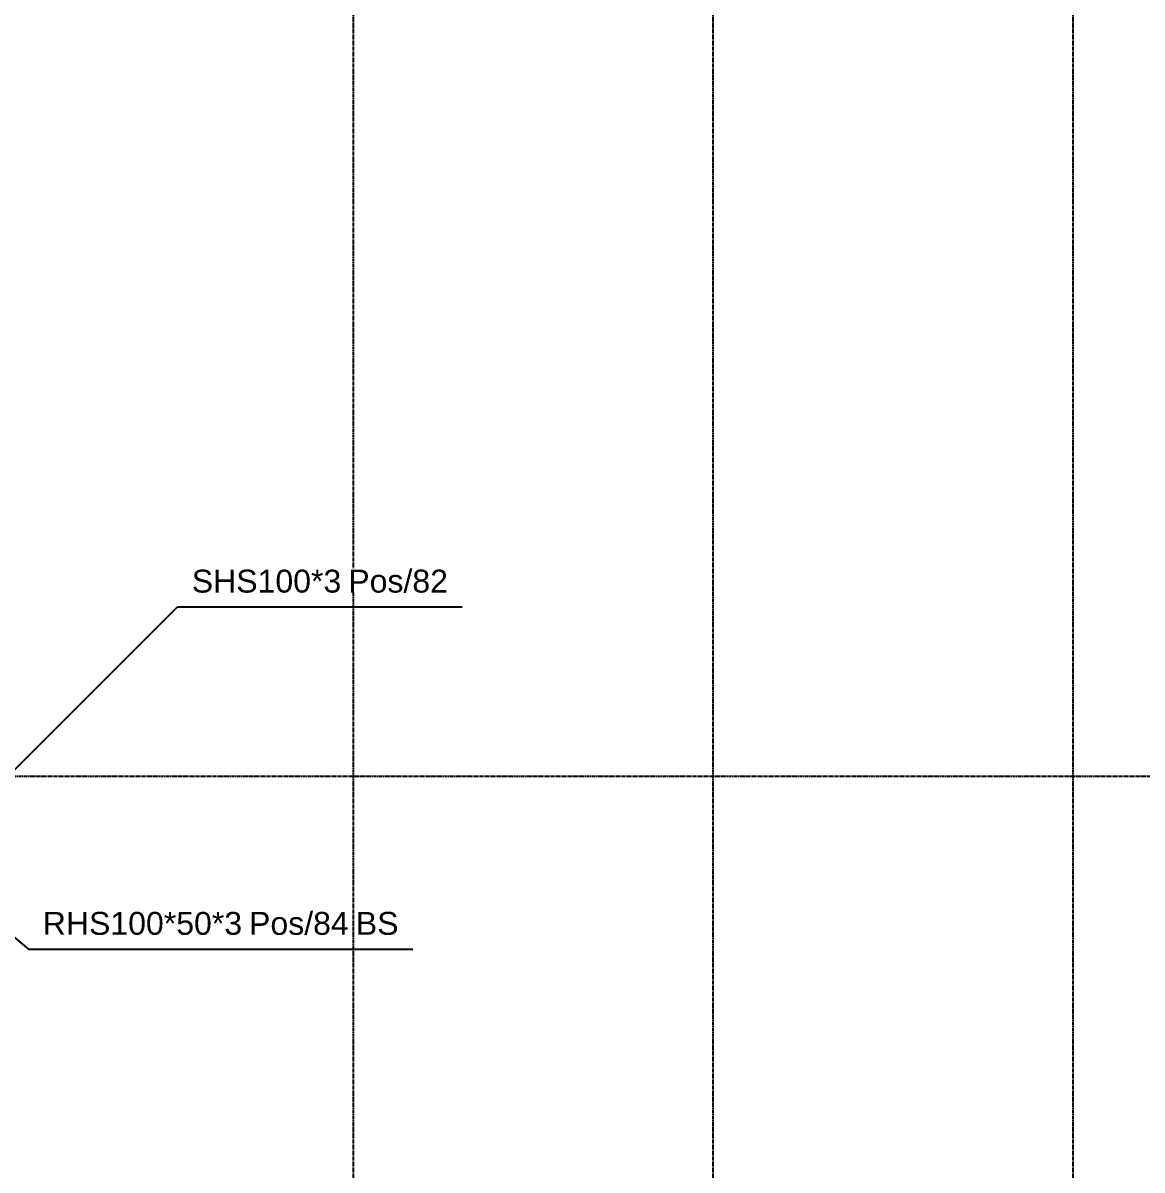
# Model space of a CAD drawing. Header units: millimetres. Extents: x -57554 to 16546, y 2142 to 98430.
# Drawn here: x -44858 to -42526, y 21904 to 24295 of the extents above; entities that cross this region are included whole.
import ezdxf

# ---------------------------------------------------------------- set-up
doc = ezdxf.new("R2010")
doc.units = ezdxf.units.MM
doc.linetypes.add('DXK_LINE_DOT3', pattern=[5.9187, 2.979, -0.9799, 0.9799, -0.9799])
doc.layers.add('S-Z2-A_TEXTUAL_ANNOTATION', color=7, linetype='Continuous')
doc.styles.add('Arial', font='ARIAL.TTF', dxfattribs={"height": 0.2})

msp = doc.modelspace()

# ---------------------------------------------------------------- linework, layer by layer
at = {"color": 1, "linetype": 'DXK_LINE_DOT3'}
for p, q in [((-44169.5, 20224.6), (-44169.5, 32724.6)), ((-43419.5, 20224.6), (-43419.5, 32724.6)), ((-42669.5, 20224.6), (-42669.5, 32724.6)), ((-52169.5, 22724.6), (-39169.5, 22724.6))]:
    msp.add_line(p, q, dxfattribs=at)
at = {"layer": 'S-Z2-A_TEXTUAL_ANNOTATION'}
for p, q in [((-44889.8, 22724.1), (-44536.3, 23077.6)), ((-44536.3, 23077.6), (-43942.6, 23077.6)), ((-45279.8, 22724.1), (-44846.8, 22364.1)), ((-44846.8, 22364.1), (-44045.5, 22364.1))]:
    msp.add_line(p, q, dxfattribs=at)

# ---------------------------------------------------------------- wipeouts: each hides what was drawn before it
for points in [[(-44195.1, 23107.6), (-44195.1, 23157.6), (-44506.3, 23157.6), (-44506.3, 23107.6)], [(-44401.9, 22394.1), (-44401.9, 22444.1), (-44816.8, 22444.1), (-44816.8, 22394.1)]]:
    msp.add_wipeout(points).dxf.layer = 'S-Z2-A_TEXTUAL_ANNOTATION'

# ---------------------------------------------------------------- next in the draw order: texts
at = {"layer": 'S-Z2-A_TEXTUAL_ANNOTATION', "style": 'Arial'}
for s, height, p in [('SHS100*3', 47.75, (-44506.3, 23107.6)), ('RHS100*50*3', 47.754, (-44816.8, 22394.1))]:
    msp.add_text(s, height=height, dxfattribs=at).set_placement(p)

# ---------------------------------------------------------------- next in the draw order: wipeouts: each hides what was drawn before it
for points in [[(-43972.6, 23107.6), (-43972.6, 23157.6), (-44180.1, 23157.6), (-44180.1, 23107.6)], [(-44179.4, 22394.1), (-44179.4, 22444.1), (-44386.9, 22444.1), (-44386.9, 22394.1)], [(-44075.5, 22394.1), (-44075.5, 22444.1), (-44164.4, 22444.1), (-44164.4, 22394.1)]]:
    msp.add_wipeout(points).dxf.layer = 'S-Z2-A_TEXTUAL_ANNOTATION'

# ---------------------------------------------------------------- next in the draw order: texts
for s, p in [('Pos/82', (-44180.1, 23107.6)), ('Pos/84', (-44386.9, 22394.1)), ('BS', (-44164.4, 22394.1))]:
    msp.add_text(s, height=47.75, dxfattribs=at).set_placement(p)

doc.saveas('drawing.dxf')
